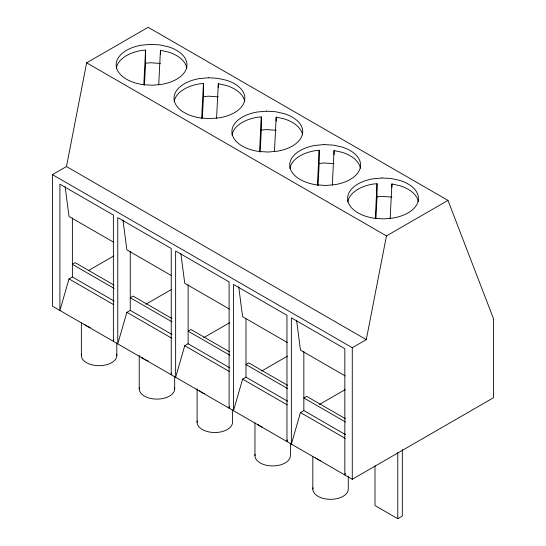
<?xml version="1.0" encoding="UTF-8"?>
<svg xmlns="http://www.w3.org/2000/svg" width="546" height="546" viewBox="0 0 546 546"><rect width="100%" height="100%" fill="white"/><g stroke="black" fill="none" stroke-linecap="round" stroke-linejoin="round"><path stroke-width="0.82" d="M143.81 84.855L145.57 50.075L141.51 50.45A35.415 20.448 0 0 0 116.291 68.298M144.458 85.285L145.57 63.234L145.57 50.075M158.702 84.883L160.449 50.307L168.461 52.082A35.415 20.448 0 0 1 186.807 67.991M201.679 118.264L203.44 83.483L199.372 83.859A35.415 20.448 0 0 0 174.154 101.706M202.368 117.847L203.44 96.642L203.44 83.483M216.564 118.291L218.318 83.715L226.331 85.49A35.415 20.448 0 0 1 244.669 101.399M259.541 151.672L261.302 116.892L257.241 117.267A35.415 20.448 0 0 0 232.023 135.115M260.189 152.102L261.302 130.05L261.302 116.892M274.433 151.699L276.18 117.124L284.193 118.898A35.415 20.448 0 0 1 302.539 134.807M317.41 185.08L319.171 150.3L315.103 150.676A35.415 20.448 0 0 0 289.885 168.523M318.052 185.51L319.171 163.459L319.171 150.3M332.296 185.108L334.05 150.532L342.062 152.307A35.415 20.448 0 0 1 360.401 168.216M375.279 218.489L377.033 183.709L372.973 184.084A35.415 20.448 0 0 0 347.754 201.931M375.921 218.919L377.033 196.867L377.033 183.709M390.165 218.516L391.912 183.941L399.925 185.715A35.415 20.448 0 0 1 418.27 201.624M66.475 166.544L86.637 62.817L148.157 27.3L447.966 200.396L493.536 318.789L493.536 397.72L352.272 479.279L52.464 306.183L52.464 174.631L66.475 166.544L366.284 339.639L386.452 235.913L447.966 200.396M114.134 301.064L72.386 276.959L69.014 278.904L59.903 310.476L59.903 184.193L113.37 215.063L113.37 341.346L113.834 339.728M172.004 334.473L130.255 310.367L126.884 312.312L117.765 343.884L117.765 217.601L171.232 248.471L171.232 374.754L171.703 373.136M229.873 367.881L188.117 343.775L184.746 345.72L175.635 377.293L175.635 251.01L229.102 281.879L229.102 408.162L229.566 406.545M287.735 401.29L245.987 377.184L242.615 379.129L233.497 410.701L233.497 284.418L286.964 315.288L286.964 441.571L287.435 439.953M345.604 434.698L303.849 410.592L300.477 412.537L291.366 444.11L291.366 317.827L344.833 348.696L344.833 474.979L345.297 473.362M88.725 270.42L113.821 255.931M145.85 304.259L171.69 289.339M203.713 337.667L229.552 322.747M261.582 371.075L287.421 356.156M52.464 174.631L352.272 347.727L366.284 339.639M319.444 404.484L345.284 389.564M374.986 465.758L374.986 505.548L397.768 518.7L402.327 516.072L402.327 449.563M145.57 63.234L150.641 62.77L160.449 63.459M203.44 96.642L208.504 96.178L218.318 96.867M261.302 130.05L266.373 129.586L276.18 130.276M319.171 163.459L324.235 162.995L334.05 163.684M377.033 196.867L382.104 196.403L391.912 197.092M86.637 62.817L386.452 235.913M113.698 242.267L69.014 216.469L65.111 186.548M171.56 275.675L126.884 249.877L122.973 219.956M229.429 309.084L184.746 283.285L180.842 253.364M287.292 342.492L242.615 316.694L238.704 286.773M345.161 375.901L300.477 350.102L296.574 320.181M114.025 285.114L75.205 262.701L72.386 264.332L114.134 288.431M171.894 318.523L133.074 296.109L130.255 297.741L172.004 321.84M229.757 351.931L190.936 329.518L188.117 331.149L229.873 355.248M287.626 385.339L248.805 362.926L245.987 364.557L287.735 388.656M345.488 418.748L306.668 396.335L303.849 397.966L345.604 422.065M69.014 278.904L113.698 304.702M126.884 312.312L171.56 338.111M184.746 345.72L229.429 371.519M242.615 379.129L287.292 404.927M300.477 412.537L345.161 438.336M397.768 452.675L397.768 518.7M391.912 183.941L391.912 187.23M352.272 347.727L352.272 479.279M348.28 476.542L348.28 489.1A17.725 10.231 0 0 1 329.395 499.31A17.725 10.231 0 0 1 312.981 487.762M334.05 150.532L334.05 154.641M312.831 456.456L312.831 489.1M303.849 351.535L303.849 410.592M290.411 443.134L290.411 455.692A17.725 10.231 0 0 1 271.533 465.902A17.725 10.231 0 0 1 255.119 454.354M276.18 117.124L276.18 121.232M254.968 423.048L254.968 455.692M245.987 318.966L245.987 377.184M232.548 409.725L232.548 422.283A17.725 10.231 0 0 1 213.663 432.493A17.725 10.231 0 0 1 197.249 420.946M218.318 83.715L218.318 87.824M197.099 388.8L197.099 422.283M188.117 284.719L188.117 343.775M174.679 376.317L174.679 388.875M160.449 50.307L160.449 54.416M139.237 355.391L139.237 388.875M130.255 251.31L130.255 310.367M116.817 342.908L116.817 355.466M81.368 322.822L81.368 355.466M72.386 217.902L72.386 276.959M204.409 393.727A17.725 10.231 0 0 1 199.474 390.567M262.271 427.136A17.725 10.231 0 0 1 257.821 424.426M320.905 460.851A17.725 10.231 0 0 1 315.69 457.835M148.096 360.906A17.725 10.231 0 0 1 141.612 357.159M90.233 327.498A17.725 10.231 0 0 1 84.227 324.201M174.529 387.537A17.725 10.231 0 0 1 156.955 399.106A17.725 10.231 0 0 1 139.387 387.537M116.66 354.129A17.725 10.231 0 0 1 99.092 365.697A17.725 10.231 0 0 1 81.518 354.129M150.641 44.349L141.51 45.188A35.415 20.448 0 0 0 116.175 65.329A35.415 20.448 0 0 0 143.311 84.671L152.505 85.224L161.636 84.391A35.415 20.448 0 0 0 186.793 66.919A35.415 20.448 0 0 0 168.461 46.819L159.835 44.908L150.641 44.349M208.504 77.757L199.372 78.597A35.415 20.448 0 0 0 174.037 98.737A35.415 20.448 0 0 0 201.174 118.079L210.374 118.632L219.499 117.799A35.415 20.448 0 0 0 244.656 100.328A35.415 20.448 0 0 0 226.331 80.228L217.697 78.317L208.504 77.757M266.373 111.166L257.241 112.005A35.415 20.448 0 0 0 231.907 132.146A35.415 20.448 0 0 0 259.043 151.488L268.236 152.041L277.368 151.208A35.415 20.448 0 0 0 302.525 133.736A35.415 20.448 0 0 0 284.193 113.636L275.566 111.725L266.373 111.166M324.235 144.574L315.103 145.413A35.415 20.448 0 0 0 289.769 165.554A35.415 20.448 0 0 0 316.912 184.896L326.105 185.456L335.23 184.616A35.415 20.448 0 0 0 360.387 167.151A35.415 20.448 0 0 0 342.062 147.045L333.429 145.134L324.235 144.574M382.104 177.982L372.973 178.822A35.415 20.448 0 0 0 347.638 198.962A35.415 20.448 0 0 0 374.774 218.304L383.968 218.864L393.1 218.025A35.415 20.448 0 0 0 418.256 200.559A35.415 20.448 0 0 0 399.925 180.453L391.298 178.542L382.104 177.982"/></g></svg>
